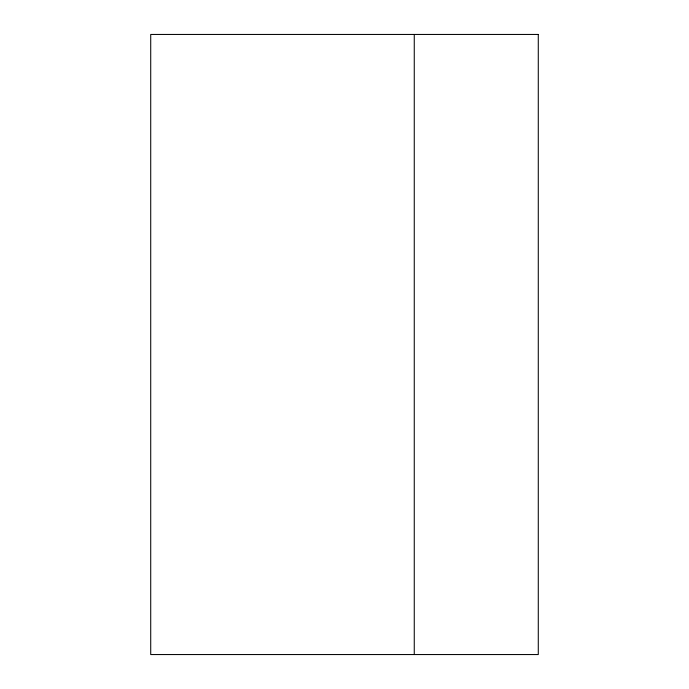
<?xml version="1.0" encoding="UTF-8"?>
<svg xmlns="http://www.w3.org/2000/svg" width="689" height="689" viewBox="0 0 689 689"><rect width="100%" height="100%" fill="white"/><g stroke="black" fill="none" stroke-linecap="round" stroke-linejoin="round"><path stroke-width="1.03" d="M414.261 34.45L414.261 654.55M538.281 34.45L150.719 34.45L150.719 654.55L538.281 654.55L538.281 34.45"/></g></svg>
